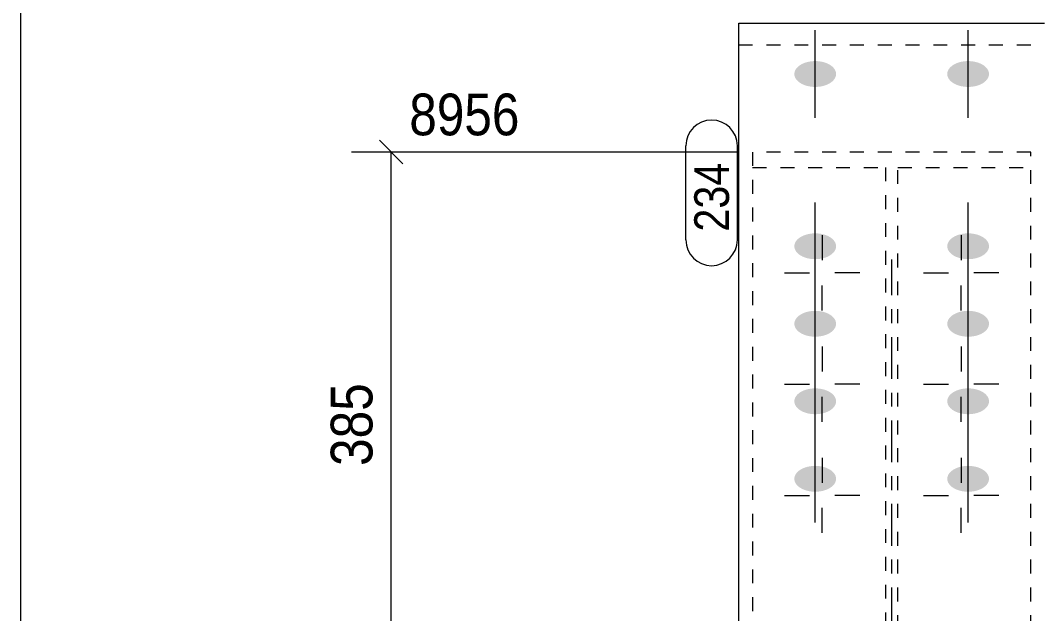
# Model space of a CAD drawing. Header units: millimetres. Extents: x 2 to 579, y 1 to 825.
# Drawn here: x 5 to 78.2, y 679.1 to 721.8 of the extents above; entities that cross this region are included whole.
import ezdxf

# ---------------------------------------------------------------- set-up
doc = ezdxf.new("R2010")
doc.units = ezdxf.units.MM
for name, pattern in [('XKITLINE00', [0]), ('XKITLINE01', [4, 1, -1, 1, -1]), ('XKITLINE03', [6, 3, -1, 1, -1])]:
    doc.linetypes.add(name, pattern=pattern)
for name, color, linetype, lineweight in [('Bolt', 3, 'Continuous', 0), ('Dimensions', 7, 'Continuous', 0), ('DrawingSheet', 5, 'Continuous', 0), ('Part', 2, 'Continuous', 0), ('PartMark', 7, 'Continuous', 0)]:
    doc.layers.add(name, color=color, linetype=linetype, lineweight=lineweight)
doc.styles.add('ARIAL', font='ARIAL.TTF')

# ---------------------------------------------------------------- blocks, each defined once
blk = doc.blocks.new('*A24')
at = {"layer": 'Bolt'}
for points in [[(62.138, 717.009), (62.102, 717.01), (62.065, 717.011), (62.028, 717.013), (61.992, 717.016), (61.955, 717.019), (61.919, 717.022), (61.883, 717.027), (61.846, 717.031), (61.811, 717.037), (61.775, 717.042), (61.74, 717.049), (61.705, 717.056), (61.67, 717.063), (61.635, 717.071), (61.601, 717.079), (61.567, 717.088), (61.534, 717.098), (61.501, 717.108), (61.468, 717.118), (61.436, 717.129), (61.404, 717.141), (61.373, 717.153), (61.342, 717.165), (61.311, 717.178), (61.282, 717.191), (61.252, 717.205), (61.224, 717.22), (61.195, 717.234), (61.168, 717.249), (61.141, 717.265), (61.114, 717.281), (61.089, 717.297), (61.064, 717.314), (61.039, 717.331), (61.016, 717.348), (60.993, 717.366), (60.97, 717.384), (60.949, 717.403), (60.928, 717.421), (60.908, 717.441), (60.889, 717.46), (60.87, 717.48), (60.852, 717.5), (60.835, 717.52), (60.819, 717.54), (60.804, 717.561), (60.789, 717.582), (60.776, 717.603), (60.763, 717.625), (60.751, 717.646), (60.74, 717.668), (60.729, 717.69), (60.72, 717.712), (60.712, 717.734), (60.704, 717.756), (60.697, 717.779), (60.691, 717.801), (60.686, 717.824), (60.682, 717.846), (60.679, 717.869), (60.677, 717.892), (60.676, 717.915), (60.675, 717.937), (60.676, 717.96), (60.677, 717.983), (60.679, 718.006), (60.682, 718.028), (60.686, 718.051), (60.691, 718.074), (60.697, 718.096), (60.704, 718.119), (60.712, 718.141), (60.72, 718.163), (60.729, 718.185), (60.74, 718.207), (60.751, 718.229), (60.763, 718.25), (60.776, 718.272), (60.789, 718.293), (60.804, 718.314), (60.819, 718.334), (60.835, 718.355), (60.852, 718.375), (60.87, 718.395), (60.889, 718.415), (60.908, 718.434), (60.928, 718.453), (60.949, 718.472), (60.97, 718.491), (60.993, 718.509), (61.016, 718.527), (61.039, 718.544), (61.064, 718.561), (61.089, 718.578), (61.114, 718.594), (61.141, 718.61), (61.168, 718.625), (61.195, 718.641), (61.224, 718.655), (61.252, 718.669), (61.282, 718.683), (61.311, 718.697), (61.342, 718.71), (61.373, 718.722), (61.404, 718.734), (61.436, 718.745), (61.468, 718.756), (61.501, 718.767), (61.534, 718.777), (61.567, 718.786), (61.601, 718.795), (61.635, 718.804), (61.67, 718.812), (61.705, 718.819), (61.74, 718.826), (61.775, 718.832), (61.811, 718.838), (61.846, 718.843), (61.883, 718.848), (61.919, 718.852), (61.955, 718.856), (61.992, 718.859), (62.028, 718.862), (62.065, 718.864), (62.102, 718.865), (62.138, 718.866), (62.175, 718.866), (62.212, 718.866), (62.249, 718.865), (62.285, 718.864), (62.322, 718.862), (62.359, 718.859), (62.395, 718.856), (62.432, 718.852), (62.468, 718.848), (62.504, 718.843), (62.54, 718.838), (62.575, 718.832), (62.611, 718.826), (62.646, 718.819), (62.68, 718.812), (62.715, 718.804), (62.749, 718.795), (62.783, 718.786), (62.816, 718.777), (62.85, 718.767), (62.882, 718.756), (62.914, 718.745), (62.946, 718.734), (62.978, 718.722), (63.008, 718.71), (63.039, 718.697), (63.069, 718.683), (63.098, 718.669), (63.127, 718.655), (63.155, 718.641), (63.182, 718.625), (63.209, 718.61), (63.236, 718.594), (63.262, 718.578), (63.287, 718.561), (63.311, 718.544), (63.335, 718.527), (63.358, 718.509), (63.38, 718.491), (63.402, 718.472), (63.422, 718.453), (63.442, 718.434), (63.462, 718.415), (63.48, 718.395), (63.498, 718.375), (63.515, 718.355), (63.531, 718.334), (63.546, 718.314), (63.561, 718.293), (63.575, 718.272), (63.587, 718.25), (63.599, 718.229), (63.611, 718.207), (63.621, 718.185), (63.63, 718.163), (63.639, 718.141), (63.646, 718.119), (63.653, 718.096), (63.659, 718.074), (63.664, 718.051), (63.668, 718.028), (63.671, 718.006), (63.673, 717.983), (63.675, 717.96), (63.675, 717.937), (63.675, 717.915), (63.673, 717.892), (63.671, 717.869), (63.668, 717.846), (63.664, 717.824), (63.659, 717.801), (63.653, 717.779), (63.646, 717.756), (63.639, 717.734), (63.63, 717.712), (63.621, 717.69), (63.611, 717.668), (63.599, 717.646), (63.587, 717.625), (63.575, 717.603), (63.561, 717.582), (63.546, 717.561), (63.531, 717.54), (63.515, 717.52), (63.498, 717.5), (63.48, 717.48), (63.462, 717.46), (63.442, 717.441), (63.422, 717.421), (63.402, 717.403), (63.38, 717.384), (63.358, 717.366), (63.335, 717.348), (63.311, 717.331), (63.287, 717.314), (63.262, 717.297), (63.236, 717.281), (63.209, 717.265), (63.182, 717.249), (63.155, 717.234), (63.127, 717.22), (63.098, 717.205), (63.069, 717.191), (63.039, 717.178), (63.008, 717.165), (62.978, 717.153), (62.946, 717.141), (62.914, 717.129), (62.882, 717.118), (62.85, 717.108), (62.816, 717.098), (62.783, 717.088), (62.749, 717.079), (62.715, 717.071), (62.68, 717.063), (62.646, 717.056), (62.611, 717.049), (62.575, 717.042), (62.54, 717.037), (62.504, 717.031), (62.468, 717.027), (62.432, 717.022), (62.395, 717.019), (62.359, 717.016), (62.322, 717.013), (62.285, 717.011), (62.249, 717.01), (62.212, 717.009), (62.175, 717.009)], [(73.138, 717.009), (73.102, 717.01), (73.065, 717.011), (73.028, 717.013), (72.992, 717.016), (72.955, 717.019), (72.919, 717.022), (72.883, 717.027), (72.846, 717.031), (72.811, 717.037), (72.775, 717.042), (72.74, 717.049), (72.705, 717.056), (72.67, 717.063), (72.635, 717.071), (72.601, 717.079), (72.567, 717.088), (72.534, 717.098), (72.501, 717.108), (72.468, 717.118), (72.436, 717.129), (72.404, 717.141), (72.373, 717.153), (72.342, 717.165), (72.311, 717.178), (72.282, 717.191), (72.252, 717.205), (72.224, 717.22), (72.195, 717.234), (72.168, 717.249), (72.141, 717.265), (72.114, 717.281), (72.089, 717.297), (72.064, 717.314), (72.039, 717.331), (72.016, 717.348), (71.993, 717.366), (71.97, 717.384), (71.949, 717.403), (71.928, 717.421), (71.908, 717.441), (71.889, 717.46), (71.87, 717.48), (71.852, 717.5), (71.835, 717.52), (71.819, 717.54), (71.804, 717.561), (71.789, 717.582), (71.776, 717.603), (71.763, 717.625), (71.751, 717.646), (71.74, 717.668), (71.729, 717.69), (71.72, 717.712), (71.712, 717.734), (71.704, 717.756), (71.697, 717.779), (71.691, 717.801), (71.686, 717.824), (71.682, 717.846), (71.679, 717.869), (71.677, 717.892), (71.676, 717.915), (71.675, 717.937), (71.676, 717.96), (71.677, 717.983), (71.679, 718.006), (71.682, 718.028), (71.686, 718.051), (71.691, 718.074), (71.697, 718.096), (71.704, 718.119), (71.712, 718.141), (71.72, 718.163), (71.729, 718.185), (71.74, 718.207), (71.751, 718.229), (71.763, 718.25), (71.776, 718.272), (71.789, 718.293), (71.804, 718.314), (71.819, 718.334), (71.835, 718.355), (71.852, 718.375), (71.87, 718.395), (71.889, 718.415), (71.908, 718.434), (71.928, 718.453), (71.949, 718.472), (71.97, 718.491), (71.993, 718.509), (72.016, 718.527), (72.039, 718.544), (72.064, 718.561), (72.089, 718.578), (72.114, 718.594), (72.141, 718.61), (72.168, 718.625), (72.195, 718.641), (72.224, 718.655), (72.252, 718.669), (72.282, 718.683), (72.311, 718.697), (72.342, 718.71), (72.373, 718.722), (72.404, 718.734), (72.436, 718.745), (72.468, 718.756), (72.501, 718.767), (72.534, 718.777), (72.567, 718.786), (72.601, 718.795), (72.635, 718.804), (72.67, 718.812), (72.705, 718.819), (72.74, 718.826), (72.775, 718.832), (72.811, 718.838), (72.846, 718.843), (72.883, 718.848), (72.919, 718.852), (72.955, 718.856), (72.992, 718.859), (73.028, 718.862), (73.065, 718.864), (73.102, 718.865), (73.138, 718.866), (73.175, 718.866), (73.212, 718.866), (73.249, 718.865), (73.285, 718.864), (73.322, 718.862), (73.359, 718.859), (73.395, 718.856), (73.432, 718.852), (73.468, 718.848), (73.504, 718.843), (73.54, 718.838), (73.575, 718.832), (73.611, 718.826), (73.646, 718.819), (73.68, 718.812), (73.715, 718.804), (73.749, 718.795), (73.783, 718.786), (73.816, 718.777), (73.85, 718.767), (73.882, 718.756), (73.914, 718.745), (73.946, 718.734), (73.978, 718.722), (74.008, 718.71), (74.039, 718.697), (74.069, 718.683), (74.098, 718.669), (74.127, 718.655), (74.155, 718.641), (74.182, 718.625), (74.209, 718.61), (74.236, 718.594), (74.262, 718.578), (74.287, 718.561), (74.311, 718.544), (74.335, 718.527), (74.358, 718.509), (74.38, 718.491), (74.402, 718.472), (74.422, 718.453), (74.442, 718.434), (74.462, 718.415), (74.48, 718.395), (74.498, 718.375), (74.515, 718.355), (74.531, 718.334), (74.546, 718.314), (74.561, 718.293), (74.575, 718.272), (74.587, 718.25), (74.599, 718.229), (74.611, 718.207), (74.621, 718.185), (74.63, 718.163), (74.639, 718.141), (74.646, 718.119), (74.653, 718.096), (74.659, 718.074), (74.664, 718.051), (74.668, 718.028), (74.671, 718.006), (74.673, 717.983), (74.675, 717.96), (74.675, 717.937), (74.675, 717.915), (74.673, 717.892), (74.671, 717.869), (74.668, 717.846), (74.664, 717.824), (74.659, 717.801), (74.653, 717.779), (74.646, 717.756), (74.639, 717.734), (74.63, 717.712), (74.621, 717.69), (74.611, 717.668), (74.599, 717.646), (74.587, 717.625), (74.575, 717.603), (74.561, 717.582), (74.546, 717.561), (74.531, 717.54), (74.515, 717.52), (74.498, 717.5), (74.48, 717.48), (74.462, 717.46), (74.442, 717.441), (74.422, 717.421), (74.402, 717.403), (74.38, 717.384), (74.358, 717.366), (74.335, 717.348), (74.311, 717.331), (74.287, 717.314), (74.262, 717.297), (74.236, 717.281), (74.209, 717.265), (74.182, 717.249), (74.155, 717.234), (74.127, 717.22), (74.098, 717.205), (74.069, 717.191), (74.039, 717.178), (74.008, 717.165), (73.978, 717.153), (73.946, 717.141), (73.914, 717.129), (73.882, 717.118), (73.85, 717.108), (73.816, 717.098), (73.783, 717.088), (73.749, 717.079), (73.715, 717.071), (73.68, 717.063), (73.646, 717.056), (73.611, 717.049), (73.575, 717.042), (73.54, 717.037), (73.504, 717.031), (73.468, 717.027), (73.432, 717.022), (73.395, 717.019), (73.359, 717.016), (73.322, 717.013), (73.285, 717.011), (73.249, 717.01), (73.212, 717.009), (73.175, 717.009)], [(62.138, 704.627), (62.102, 704.628), (62.065, 704.629), (62.028, 704.631), (61.992, 704.634), (61.955, 704.637), (61.919, 704.64), (61.883, 704.645), (61.846, 704.649), (61.811, 704.655), (61.775, 704.66), (61.74, 704.667), (61.705, 704.674), (61.67, 704.681), (61.635, 704.689), (61.601, 704.697), (61.567, 704.706), (61.534, 704.716), (61.501, 704.726), (61.468, 704.736), (61.436, 704.747), (61.404, 704.759), (61.373, 704.771), (61.342, 704.783), (61.311, 704.796), (61.282, 704.81), (61.252, 704.823), (61.224, 704.838), (61.195, 704.852), (61.168, 704.867), (61.141, 704.883), (61.114, 704.899), (61.089, 704.915), (61.064, 704.932), (61.039, 704.949), (61.016, 704.966), (60.993, 704.984), (60.97, 705.002), (60.949, 705.021), (60.928, 705.04), (60.908, 705.059), (60.889, 705.078), (60.87, 705.098), (60.852, 705.118), (60.835, 705.138), (60.819, 705.158), (60.804, 705.179), (60.789, 705.2), (60.776, 705.221), (60.763, 705.243), (60.751, 705.264), (60.74, 705.286), (60.729, 705.308), (60.72, 705.33), (60.712, 705.352), (60.704, 705.374), (60.697, 705.397), (60.691, 705.419), (60.686, 705.442), (60.682, 705.464), (60.679, 705.487), (60.677, 705.51), (60.676, 705.533), (60.675, 705.555), (60.676, 705.578), (60.677, 705.601), (60.679, 705.624), (60.682, 705.646), (60.686, 705.669), (60.691, 705.692), (60.697, 705.714), (60.704, 705.737), (60.712, 705.759), (60.72, 705.781), (60.729, 705.803), (60.74, 705.825), (60.751, 705.847), (60.763, 705.868), (60.776, 705.89), (60.789, 705.911), (60.804, 705.932), (60.819, 705.952), (60.835, 705.973), (60.852, 705.993), (60.87, 706.013), (60.889, 706.033), (60.908, 706.052), (60.928, 706.071), (60.949, 706.09), (60.97, 706.109), (60.993, 706.127), (61.016, 706.145), (61.039, 706.162), (61.064, 706.179), (61.089, 706.196), (61.114, 706.212), (61.141, 706.228), (61.168, 706.244), (61.195, 706.259), (61.224, 706.273), (61.252, 706.288), (61.282, 706.301), (61.311, 706.315), (61.342, 706.328), (61.373, 706.34), (61.404, 706.352), (61.436, 706.363), (61.468, 706.374), (61.501, 706.385), (61.534, 706.395), (61.567, 706.404), (61.601, 706.413), (61.635, 706.422), (61.67, 706.43), (61.705, 706.437), (61.74, 706.444), (61.775, 706.45), (61.811, 706.456), (61.846, 706.462), (61.883, 706.466), (61.919, 706.47), (61.955, 706.474), (61.992, 706.477), (62.028, 706.48), (62.065, 706.482), (62.102, 706.483), (62.138, 706.484), (62.175, 706.484), (62.212, 706.484), (62.249, 706.483), (62.285, 706.482), (62.322, 706.48), (62.359, 706.477), (62.395, 706.474), (62.432, 706.47), (62.468, 706.466), (62.504, 706.462), (62.54, 706.456), (62.575, 706.45), (62.611, 706.444), (62.646, 706.437), (62.68, 706.43), (62.715, 706.422), (62.749, 706.413), (62.783, 706.404), (62.816, 706.395), (62.85, 706.385), (62.882, 706.374), (62.914, 706.363), (62.946, 706.352), (62.978, 706.34), (63.008, 706.328), (63.039, 706.315), (63.069, 706.301), (63.098, 706.288), (63.127, 706.273), (63.155, 706.259), (63.182, 706.244), (63.209, 706.228), (63.236, 706.212), (63.262, 706.196), (63.287, 706.179), (63.311, 706.162), (63.335, 706.145), (63.358, 706.127), (63.38, 706.109), (63.402, 706.09), (63.422, 706.071), (63.442, 706.052), (63.462, 706.033), (63.48, 706.013), (63.498, 705.993), (63.515, 705.973), (63.531, 705.952), (63.546, 705.932), (63.561, 705.911), (63.575, 705.89), (63.587, 705.868), (63.599, 705.847), (63.611, 705.825), (63.621, 705.803), (63.63, 705.781), (63.639, 705.759), (63.646, 705.737), (63.653, 705.714), (63.659, 705.692), (63.664, 705.669), (63.668, 705.646), (63.671, 705.624), (63.673, 705.601), (63.675, 705.578), (63.675, 705.555), (63.675, 705.533), (63.673, 705.51), (63.671, 705.487), (63.668, 705.464), (63.664, 705.442), (63.659, 705.419), (63.653, 705.397), (63.646, 705.374), (63.639, 705.352), (63.63, 705.33), (63.621, 705.308), (63.611, 705.286), (63.599, 705.264), (63.587, 705.243), (63.575, 705.221), (63.561, 705.2), (63.546, 705.179), (63.531, 705.158), (63.515, 705.138), (63.498, 705.118), (63.48, 705.098), (63.462, 705.078), (63.442, 705.059), (63.422, 705.04), (63.402, 705.021), (63.38, 705.002), (63.358, 704.984), (63.335, 704.966), (63.311, 704.949), (63.287, 704.932), (63.262, 704.915), (63.236, 704.899), (63.209, 704.883), (63.182, 704.867), (63.155, 704.852), (63.127, 704.838), (63.098, 704.823), (63.069, 704.81), (63.039, 704.796), (63.008, 704.783), (62.978, 704.771), (62.946, 704.759), (62.914, 704.747), (62.882, 704.736), (62.85, 704.726), (62.816, 704.716), (62.783, 704.706), (62.749, 704.697), (62.715, 704.689), (62.68, 704.681), (62.646, 704.674), (62.611, 704.667), (62.575, 704.66), (62.54, 704.655), (62.504, 704.649), (62.468, 704.645), (62.432, 704.64), (62.395, 704.637), (62.359, 704.634), (62.322, 704.631), (62.285, 704.629), (62.249, 704.628), (62.212, 704.627), (62.175, 704.627)], [(73.138, 704.627), (73.102, 704.628), (73.065, 704.629), (73.028, 704.631), (72.992, 704.634), (72.955, 704.637), (72.919, 704.64), (72.883, 704.645), (72.846, 704.649), (72.811, 704.655), (72.775, 704.66), (72.74, 704.667), (72.705, 704.674), (72.67, 704.681), (72.635, 704.689), (72.601, 704.697), (72.567, 704.706), (72.534, 704.716), (72.501, 704.726), (72.468, 704.736), (72.436, 704.747), (72.404, 704.759), (72.373, 704.771), (72.342, 704.783), (72.311, 704.796), (72.282, 704.81), (72.252, 704.823), (72.224, 704.838), (72.195, 704.852), (72.168, 704.867), (72.141, 704.883), (72.114, 704.899), (72.089, 704.915), (72.064, 704.932), (72.039, 704.949), (72.016, 704.966), (71.993, 704.984), (71.97, 705.002), (71.949, 705.021), (71.928, 705.04), (71.908, 705.059), (71.889, 705.078), (71.87, 705.098), (71.852, 705.118), (71.835, 705.138), (71.819, 705.158), (71.804, 705.179), (71.789, 705.2), (71.776, 705.221), (71.763, 705.243), (71.751, 705.264), (71.74, 705.286), (71.729, 705.308), (71.72, 705.33), (71.712, 705.352), (71.704, 705.374), (71.697, 705.397), (71.691, 705.419), (71.686, 705.442), (71.682, 705.464), (71.679, 705.487), (71.677, 705.51), (71.676, 705.533), (71.675, 705.555), (71.676, 705.578), (71.677, 705.601), (71.679, 705.624), (71.682, 705.646), (71.686, 705.669), (71.691, 705.692), (71.697, 705.714), (71.704, 705.737), (71.712, 705.759), (71.72, 705.781), (71.729, 705.803), (71.74, 705.825), (71.751, 705.847), (71.763, 705.868), (71.776, 705.89), (71.789, 705.911), (71.804, 705.932), (71.819, 705.952), (71.835, 705.973), (71.852, 705.993), (71.87, 706.013), (71.889, 706.033), (71.908, 706.052), (71.928, 706.071), (71.949, 706.09), (71.97, 706.109), (71.993, 706.127), (72.016, 706.145), (72.039, 706.162), (72.064, 706.179), (72.089, 706.196), (72.114, 706.212), (72.141, 706.228), (72.168, 706.244), (72.195, 706.259), (72.224, 706.273), (72.252, 706.288), (72.282, 706.301), (72.311, 706.315), (72.342, 706.328), (72.373, 706.34), (72.404, 706.352), (72.436, 706.363), (72.468, 706.374), (72.501, 706.385), (72.534, 706.395), (72.567, 706.404), (72.601, 706.413), (72.635, 706.422), (72.67, 706.43), (72.705, 706.437), (72.74, 706.444), (72.775, 706.45), (72.811, 706.456), (72.846, 706.462), (72.883, 706.466), (72.919, 706.47), (72.955, 706.474), (72.992, 706.477), (73.028, 706.48), (73.065, 706.482), (73.102, 706.483), (73.138, 706.484), (73.175, 706.484), (73.212, 706.484), (73.249, 706.483), (73.285, 706.482), (73.322, 706.48), (73.359, 706.477), (73.395, 706.474), (73.432, 706.47), (73.468, 706.466), (73.504, 706.462), (73.54, 706.456), (73.575, 706.45), (73.611, 706.444), (73.646, 706.437), (73.68, 706.43), (73.715, 706.422), (73.749, 706.413), (73.783, 706.404), (73.816, 706.395), (73.85, 706.385), (73.882, 706.374), (73.914, 706.363), (73.946, 706.352), (73.978, 706.34), (74.008, 706.328), (74.039, 706.315), (74.069, 706.301), (74.098, 706.288), (74.127, 706.273), (74.155, 706.259), (74.182, 706.244), (74.209, 706.228), (74.236, 706.212), (74.262, 706.196), (74.287, 706.179), (74.311, 706.162), (74.335, 706.145), (74.358, 706.127), (74.38, 706.109), (74.402, 706.09), (74.422, 706.071), (74.442, 706.052), (74.462, 706.033), (74.48, 706.013), (74.498, 705.993), (74.515, 705.973), (74.531, 705.952), (74.546, 705.932), (74.561, 705.911), (74.575, 705.89), (74.587, 705.868), (74.599, 705.847), (74.611, 705.825), (74.621, 705.803), (74.63, 705.781), (74.639, 705.759), (74.646, 705.737), (74.653, 705.714), (74.659, 705.692), (74.664, 705.669), (74.668, 705.646), (74.671, 705.624), (74.673, 705.601), (74.675, 705.578), (74.675, 705.555), (74.675, 705.533), (74.673, 705.51), (74.671, 705.487), (74.668, 705.464), (74.664, 705.442), (74.659, 705.419), (74.653, 705.397), (74.646, 705.374), (74.639, 705.352), (74.63, 705.33), (74.621, 705.308), (74.611, 705.286), (74.599, 705.264), (74.587, 705.243), (74.575, 705.221), (74.561, 705.2), (74.546, 705.179), (74.531, 705.158), (74.515, 705.138), (74.498, 705.118), (74.48, 705.098), (74.462, 705.078), (74.442, 705.059), (74.422, 705.04), (74.402, 705.021), (74.38, 705.002), (74.358, 704.984), (74.335, 704.966), (74.311, 704.949), (74.287, 704.932), (74.262, 704.915), (74.236, 704.899), (74.209, 704.883), (74.182, 704.867), (74.155, 704.852), (74.127, 704.838), (74.098, 704.823), (74.069, 704.81), (74.039, 704.796), (74.008, 704.783), (73.978, 704.771), (73.946, 704.759), (73.914, 704.747), (73.882, 704.736), (73.85, 704.726), (73.816, 704.716), (73.783, 704.706), (73.749, 704.697), (73.715, 704.689), (73.68, 704.681), (73.646, 704.674), (73.611, 704.667), (73.575, 704.66), (73.54, 704.655), (73.504, 704.649), (73.468, 704.645), (73.432, 704.64), (73.395, 704.637), (73.359, 704.634), (73.322, 704.631), (73.285, 704.629), (73.249, 704.628), (73.212, 704.627), (73.175, 704.627)], [(62.138, 699.055), (62.102, 699.056), (62.065, 699.057), (62.028, 699.059), (61.992, 699.062), (61.955, 699.065), (61.919, 699.069), (61.883, 699.073), (61.846, 699.077), (61.811, 699.083), (61.775, 699.089), (61.74, 699.095), (61.705, 699.102), (61.67, 699.109), (61.635, 699.117), (61.601, 699.126), (61.567, 699.135), (61.534, 699.144), (61.501, 699.154), (61.468, 699.165), (61.436, 699.176), (61.404, 699.187), (61.373, 699.199), (61.342, 699.211), (61.311, 699.224), (61.282, 699.238), (61.252, 699.251), (61.224, 699.266), (61.195, 699.28), (61.168, 699.295), (61.141, 699.311), (61.114, 699.327), (61.089, 699.343), (61.064, 699.36), (61.039, 699.377), (61.016, 699.394), (60.993, 699.412), (60.97, 699.43), (60.949, 699.449), (60.928, 699.468), (60.908, 699.487), (60.889, 699.506), (60.87, 699.526), (60.852, 699.546), (60.835, 699.566), (60.819, 699.587), (60.804, 699.607), (60.789, 699.628), (60.776, 699.649), (60.763, 699.671), (60.751, 699.692), (60.74, 699.714), (60.729, 699.736), (60.72, 699.758), (60.712, 699.78), (60.704, 699.802), (60.697, 699.825), (60.691, 699.847), (60.686, 699.87), (60.682, 699.893), (60.679, 699.915), (60.677, 699.938), (60.676, 699.961), (60.675, 699.984), (60.676, 700.006), (60.677, 700.029), (60.679, 700.052), (60.682, 700.075), (60.686, 700.097), (60.691, 700.12), (60.697, 700.142), (60.704, 700.165), (60.712, 700.187), (60.72, 700.209), (60.729, 700.231), (60.74, 700.253), (60.751, 700.275), (60.763, 700.296), (60.776, 700.318), (60.789, 700.339), (60.804, 700.36), (60.819, 700.381), (60.835, 700.401), (60.852, 700.421), (60.87, 700.441), (60.889, 700.461), (60.908, 700.48), (60.928, 700.5), (60.949, 700.518), (60.97, 700.537), (60.993, 700.555), (61.016, 700.573), (61.039, 700.59), (61.064, 700.607), (61.089, 700.624), (61.114, 700.64), (61.141, 700.656), (61.168, 700.672), (61.195, 700.687), (61.224, 700.701), (61.252, 700.716), (61.282, 700.729), (61.311, 700.743), (61.342, 700.756), (61.373, 700.768), (61.404, 700.78), (61.436, 700.792), (61.468, 700.803), (61.501, 700.813), (61.534, 700.823), (61.567, 700.833), (61.601, 700.842), (61.635, 700.85), (61.67, 700.858), (61.705, 700.865), (61.74, 700.872), (61.775, 700.879), (61.811, 700.884), (61.846, 700.89), (61.883, 700.894), (61.919, 700.899), (61.955, 700.902), (61.992, 700.905), (62.028, 700.908), (62.065, 700.91), (62.102, 700.911), (62.138, 700.912), (62.175, 700.912), (62.212, 700.912), (62.249, 700.911), (62.285, 700.91), (62.322, 700.908), (62.359, 700.905), (62.395, 700.902), (62.432, 700.899), (62.468, 700.894), (62.504, 700.89), (62.54, 700.884), (62.575, 700.879), (62.611, 700.872), (62.646, 700.865), (62.68, 700.858), (62.715, 700.85), (62.749, 700.842), (62.783, 700.833), (62.816, 700.823), (62.85, 700.813), (62.882, 700.803), (62.914, 700.792), (62.946, 700.78), (62.978, 700.768), (63.008, 700.756), (63.039, 700.743), (63.069, 700.729), (63.098, 700.716), (63.127, 700.701), (63.155, 700.687), (63.182, 700.672), (63.209, 700.656), (63.236, 700.64), (63.262, 700.624), (63.287, 700.607), (63.311, 700.59), (63.335, 700.573), (63.358, 700.555), (63.38, 700.537), (63.402, 700.518), (63.422, 700.5), (63.442, 700.48), (63.462, 700.461), (63.48, 700.441), (63.498, 700.421), (63.515, 700.401), (63.531, 700.381), (63.546, 700.36), (63.561, 700.339), (63.575, 700.318), (63.587, 700.296), (63.599, 700.275), (63.611, 700.253), (63.621, 700.231), (63.63, 700.209), (63.639, 700.187), (63.646, 700.165), (63.653, 700.142), (63.659, 700.12), (63.664, 700.097), (63.668, 700.075), (63.671, 700.052), (63.673, 700.029), (63.675, 700.006), (63.675, 699.984), (63.675, 699.961), (63.673, 699.938), (63.671, 699.915), (63.668, 699.893), (63.664, 699.87), (63.659, 699.847), (63.653, 699.825), (63.646, 699.802), (63.639, 699.78), (63.63, 699.758), (63.621, 699.736), (63.611, 699.714), (63.599, 699.692), (63.587, 699.671), (63.575, 699.649), (63.561, 699.628), (63.546, 699.607), (63.531, 699.587), (63.515, 699.566), (63.498, 699.546), (63.48, 699.526), (63.462, 699.506), (63.442, 699.487), (63.422, 699.468), (63.402, 699.449), (63.38, 699.43), (63.358, 699.412), (63.335, 699.394), (63.311, 699.377), (63.287, 699.36), (63.262, 699.343), (63.236, 699.327), (63.209, 699.311), (63.182, 699.295), (63.155, 699.28), (63.127, 699.266), (63.098, 699.251), (63.069, 699.238), (63.039, 699.224), (63.008, 699.211), (62.978, 699.199), (62.946, 699.187), (62.914, 699.176), (62.882, 699.165), (62.85, 699.154), (62.816, 699.144), (62.783, 699.135), (62.749, 699.126), (62.715, 699.117), (62.68, 699.109), (62.646, 699.102), (62.611, 699.095), (62.575, 699.089), (62.54, 699.083), (62.504, 699.077), (62.468, 699.073), (62.432, 699.069), (62.395, 699.065), (62.359, 699.062), (62.322, 699.059), (62.285, 699.057), (62.249, 699.056), (62.212, 699.055), (62.175, 699.055)], [(73.138, 699.055), (73.102, 699.056), (73.065, 699.057), (73.028, 699.059), (72.992, 699.062), (72.955, 699.065), (72.919, 699.069), (72.883, 699.073), (72.846, 699.077), (72.811, 699.083), (72.775, 699.089), (72.74, 699.095), (72.705, 699.102), (72.67, 699.109), (72.635, 699.117), (72.601, 699.126), (72.567, 699.135), (72.534, 699.144), (72.501, 699.154), (72.468, 699.165), (72.436, 699.176), (72.404, 699.187), (72.373, 699.199), (72.342, 699.211), (72.311, 699.224), (72.282, 699.238), (72.252, 699.251), (72.224, 699.266), (72.195, 699.28), (72.168, 699.295), (72.141, 699.311), (72.114, 699.327), (72.089, 699.343), (72.064, 699.36), (72.039, 699.377), (72.016, 699.394), (71.993, 699.412), (71.97, 699.43), (71.949, 699.449), (71.928, 699.468), (71.908, 699.487), (71.889, 699.506), (71.87, 699.526), (71.852, 699.546), (71.835, 699.566), (71.819, 699.587), (71.804, 699.607), (71.789, 699.628), (71.776, 699.649), (71.763, 699.671), (71.751, 699.692), (71.74, 699.714), (71.729, 699.736), (71.72, 699.758), (71.712, 699.78), (71.704, 699.802), (71.697, 699.825), (71.691, 699.847), (71.686, 699.87), (71.682, 699.893), (71.679, 699.915), (71.677, 699.938), (71.676, 699.961), (71.675, 699.984), (71.676, 700.006), (71.677, 700.029), (71.679, 700.052), (71.682, 700.075), (71.686, 700.097), (71.691, 700.12), (71.697, 700.142), (71.704, 700.165), (71.712, 700.187), (71.72, 700.209), (71.729, 700.231), (71.74, 700.253), (71.751, 700.275), (71.763, 700.296), (71.776, 700.318), (71.789, 700.339), (71.804, 700.36), (71.819, 700.381), (71.835, 700.401), (71.852, 700.421), (71.87, 700.441), (71.889, 700.461), (71.908, 700.48), (71.928, 700.5), (71.949, 700.518), (71.97, 700.537), (71.993, 700.555), (72.016, 700.573), (72.039, 700.59), (72.064, 700.607), (72.089, 700.624), (72.114, 700.64), (72.141, 700.656), (72.168, 700.672), (72.195, 700.687), (72.224, 700.701), (72.252, 700.716), (72.282, 700.729), (72.311, 700.743), (72.342, 700.756), (72.373, 700.768), (72.404, 700.78), (72.436, 700.792), (72.468, 700.803), (72.501, 700.813), (72.534, 700.823), (72.567, 700.833), (72.601, 700.842), (72.635, 700.85), (72.67, 700.858), (72.705, 700.865), (72.74, 700.872), (72.775, 700.879), (72.811, 700.884), (72.846, 700.89), (72.883, 700.894), (72.919, 700.899), (72.955, 700.902), (72.992, 700.905), (73.028, 700.908), (73.065, 700.91), (73.102, 700.911), (73.138, 700.912), (73.175, 700.912), (73.212, 700.912), (73.249, 700.911), (73.285, 700.91), (73.322, 700.908), (73.359, 700.905), (73.395, 700.902), (73.432, 700.899), (73.468, 700.894), (73.504, 700.89), (73.54, 700.884), (73.575, 700.879), (73.611, 700.872), (73.646, 700.865), (73.68, 700.858), (73.715, 700.85), (73.749, 700.842), (73.783, 700.833), (73.816, 700.823), (73.85, 700.813), (73.882, 700.803), (73.914, 700.792), (73.946, 700.78), (73.978, 700.768), (74.008, 700.756), (74.039, 700.743), (74.069, 700.729), (74.098, 700.716), (74.127, 700.701), (74.155, 700.687), (74.182, 700.672), (74.209, 700.656), (74.236, 700.64), (74.262, 700.624), (74.287, 700.607), (74.311, 700.59), (74.335, 700.573), (74.358, 700.555), (74.38, 700.537), (74.402, 700.518), (74.422, 700.5), (74.442, 700.48), (74.462, 700.461), (74.48, 700.441), (74.498, 700.421), (74.515, 700.401), (74.531, 700.381), (74.546, 700.36), (74.561, 700.339), (74.575, 700.318), (74.587, 700.296), (74.599, 700.275), (74.611, 700.253), (74.621, 700.231), (74.63, 700.209), (74.639, 700.187), (74.646, 700.165), (74.653, 700.142), (74.659, 700.12), (74.664, 700.097), (74.668, 700.075), (74.671, 700.052), (74.673, 700.029), (74.675, 700.006), (74.675, 699.984), (74.675, 699.961), (74.673, 699.938), (74.671, 699.915), (74.668, 699.893), (74.664, 699.87), (74.659, 699.847), (74.653, 699.825), (74.646, 699.802), (74.639, 699.78), (74.63, 699.758), (74.621, 699.736), (74.611, 699.714), (74.599, 699.692), (74.587, 699.671), (74.575, 699.649), (74.561, 699.628), (74.546, 699.607), (74.531, 699.587), (74.515, 699.566), (74.498, 699.546), (74.48, 699.526), (74.462, 699.506), (74.442, 699.487), (74.422, 699.468), (74.402, 699.449), (74.38, 699.43), (74.358, 699.412), (74.335, 699.394), (74.311, 699.377), (74.287, 699.36), (74.262, 699.343), (74.236, 699.327), (74.209, 699.311), (74.182, 699.295), (74.155, 699.28), (74.127, 699.266), (74.098, 699.251), (74.069, 699.238), (74.039, 699.224), (74.008, 699.211), (73.978, 699.199), (73.946, 699.187), (73.914, 699.176), (73.882, 699.165), (73.85, 699.154), (73.816, 699.144), (73.783, 699.135), (73.749, 699.126), (73.715, 699.117), (73.68, 699.109), (73.646, 699.102), (73.611, 699.095), (73.575, 699.089), (73.54, 699.083), (73.504, 699.077), (73.468, 699.073), (73.432, 699.069), (73.395, 699.065), (73.359, 699.062), (73.322, 699.059), (73.285, 699.057), (73.249, 699.056), (73.212, 699.055), (73.175, 699.055)], [(62.138, 693.483), (62.102, 693.484), (62.065, 693.486), (62.028, 693.488), (61.992, 693.49), (61.955, 693.493), (61.919, 693.497), (61.883, 693.501), (61.846, 693.506), (61.811, 693.511), (61.775, 693.517), (61.74, 693.523), (61.705, 693.53), (61.67, 693.537), (61.635, 693.545), (61.601, 693.554), (61.567, 693.563), (61.534, 693.572), (61.501, 693.582), (61.468, 693.593), (61.436, 693.604), (61.404, 693.615), (61.373, 693.627), (61.342, 693.64), (61.311, 693.652), (61.282, 693.666), (61.252, 693.68), (61.224, 693.694), (61.195, 693.709), (61.168, 693.724), (61.141, 693.739), (61.114, 693.755), (61.089, 693.771), (61.064, 693.788), (61.039, 693.805), (61.016, 693.823), (60.993, 693.84), (60.97, 693.859), (60.949, 693.877), (60.928, 693.896), (60.908, 693.915), (60.889, 693.934), (60.87, 693.954), (60.852, 693.974), (60.835, 693.994), (60.819, 694.015), (60.804, 694.035), (60.789, 694.056), (60.776, 694.077), (60.763, 694.099), (60.751, 694.12), (60.74, 694.142), (60.729, 694.164), (60.72, 694.186), (60.712, 694.208), (60.704, 694.231), (60.697, 694.253), (60.691, 694.275), (60.686, 694.298), (60.682, 694.321), (60.679, 694.343), (60.677, 694.366), (60.676, 694.389), (60.675, 694.412), (60.676, 694.434), (60.677, 694.457), (60.679, 694.48), (60.682, 694.503), (60.686, 694.525), (60.691, 694.548), (60.697, 694.57), (60.704, 694.593), (60.712, 694.615), (60.72, 694.637), (60.729, 694.659), (60.74, 694.681), (60.751, 694.703), (60.763, 694.725), (60.776, 694.746), (60.789, 694.767), (60.804, 694.788), (60.819, 694.809), (60.835, 694.829), (60.852, 694.849), (60.87, 694.869), (60.889, 694.889), (60.908, 694.909), (60.928, 694.928), (60.949, 694.946), (60.97, 694.965), (60.993, 694.983), (61.016, 695.001), (61.039, 695.018), (61.064, 695.035), (61.089, 695.052), (61.114, 695.068), (61.141, 695.084), (61.168, 695.1), (61.195, 695.115), (61.224, 695.13), (61.252, 695.144), (61.282, 695.158), (61.311, 695.171), (61.342, 695.184), (61.373, 695.196), (61.404, 695.208), (61.436, 695.22), (61.468, 695.231), (61.501, 695.241), (61.534, 695.251), (61.567, 695.261), (61.601, 695.27), (61.635, 695.278), (61.67, 695.286), (61.705, 695.293), (61.74, 695.3), (61.775, 695.307), (61.811, 695.313), (61.846, 695.318), (61.883, 695.322), (61.919, 695.327), (61.955, 695.33), (61.992, 695.333), (62.028, 695.336), (62.065, 695.338), (62.102, 695.339), (62.138, 695.34), (62.175, 695.34), (62.212, 695.34), (62.249, 695.339), (62.285, 695.338), (62.322, 695.336), (62.359, 695.333), (62.395, 695.33), (62.432, 695.327), (62.468, 695.322), (62.504, 695.318), (62.54, 695.313), (62.575, 695.307), (62.611, 695.3), (62.646, 695.293), (62.68, 695.286), (62.715, 695.278), (62.749, 695.27), (62.783, 695.261), (62.816, 695.251), (62.85, 695.241), (62.882, 695.231), (62.914, 695.22), (62.946, 695.208), (62.978, 695.196), (63.008, 695.184), (63.039, 695.171), (63.069, 695.158), (63.098, 695.144), (63.127, 695.13), (63.155, 695.115), (63.182, 695.1), (63.209, 695.084), (63.236, 695.068), (63.262, 695.052), (63.287, 695.035), (63.311, 695.018), (63.335, 695.001), (63.358, 694.983), (63.38, 694.965), (63.402, 694.946), (63.422, 694.928), (63.442, 694.909), (63.462, 694.889), (63.48, 694.869), (63.498, 694.849), (63.515, 694.829), (63.531, 694.809), (63.546, 694.788), (63.561, 694.767), (63.575, 694.746), (63.587, 694.725), (63.599, 694.703), (63.611, 694.681), (63.621, 694.659), (63.63, 694.637), (63.639, 694.615), (63.646, 694.593), (63.653, 694.57), (63.659, 694.548), (63.664, 694.525), (63.668, 694.503), (63.671, 694.48), (63.673, 694.457), (63.675, 694.434), (63.675, 694.412), (63.675, 694.389), (63.673, 694.366), (63.671, 694.343), (63.668, 694.321), (63.664, 694.298), (63.659, 694.275), (63.653, 694.253), (63.646, 694.231), (63.639, 694.208), (63.63, 694.186), (63.621, 694.164), (63.611, 694.142), (63.599, 694.12), (63.587, 694.099), (63.575, 694.077), (63.561, 694.056), (63.546, 694.035), (63.531, 694.015), (63.515, 693.994), (63.498, 693.974), (63.48, 693.954), (63.462, 693.934), (63.442, 693.915), (63.422, 693.896), (63.402, 693.877), (63.38, 693.859), (63.358, 693.84), (63.335, 693.823), (63.311, 693.805), (63.287, 693.788), (63.262, 693.771), (63.236, 693.755), (63.209, 693.739), (63.182, 693.724), (63.155, 693.709), (63.127, 693.694), (63.098, 693.68), (63.069, 693.666), (63.039, 693.652), (63.008, 693.64), (62.978, 693.627), (62.946, 693.615), (62.914, 693.604), (62.882, 693.593), (62.85, 693.582), (62.816, 693.572), (62.783, 693.563), (62.749, 693.554), (62.715, 693.545), (62.68, 693.537), (62.646, 693.53), (62.611, 693.523), (62.575, 693.517), (62.54, 693.511), (62.504, 693.506), (62.468, 693.501), (62.432, 693.497), (62.395, 693.493), (62.359, 693.49), (62.322, 693.488), (62.285, 693.486), (62.249, 693.484), (62.212, 693.483), (62.175, 693.483)], [(73.138, 693.483), (73.102, 693.484), (73.065, 693.486), (73.028, 693.488), (72.992, 693.49), (72.955, 693.493), (72.919, 693.497), (72.883, 693.501), (72.846, 693.506), (72.811, 693.511), (72.775, 693.517), (72.74, 693.523), (72.705, 693.53), (72.67, 693.537), (72.635, 693.545), (72.601, 693.554), (72.567, 693.563), (72.534, 693.572), (72.501, 693.582), (72.468, 693.593), (72.436, 693.604), (72.404, 693.615), (72.373, 693.627), (72.342, 693.64), (72.311, 693.652), (72.282, 693.666), (72.252, 693.68), (72.224, 693.694), (72.195, 693.709), (72.168, 693.724), (72.141, 693.739), (72.114, 693.755), (72.089, 693.771), (72.064, 693.788), (72.039, 693.805), (72.016, 693.823), (71.993, 693.84), (71.97, 693.859), (71.949, 693.877), (71.928, 693.896), (71.908, 693.915), (71.889, 693.934), (71.87, 693.954), (71.852, 693.974), (71.835, 693.994), (71.819, 694.015), (71.804, 694.035), (71.789, 694.056), (71.776, 694.077), (71.763, 694.099), (71.751, 694.12), (71.74, 694.142), (71.729, 694.164), (71.72, 694.186), (71.712, 694.208), (71.704, 694.231), (71.697, 694.253), (71.691, 694.275), (71.686, 694.298), (71.682, 694.321), (71.679, 694.343), (71.677, 694.366), (71.676, 694.389), (71.675, 694.412), (71.676, 694.434), (71.677, 694.457), (71.679, 694.48), (71.682, 694.503), (71.686, 694.525), (71.691, 694.548), (71.697, 694.57), (71.704, 694.593), (71.712, 694.615), (71.72, 694.637), (71.729, 694.659), (71.74, 694.681), (71.751, 694.703), (71.763, 694.725), (71.776, 694.746), (71.789, 694.767), (71.804, 694.788), (71.819, 694.809), (71.835, 694.829), (71.852, 694.849), (71.87, 694.869), (71.889, 694.889), (71.908, 694.909), (71.928, 694.928), (71.949, 694.946), (71.97, 694.965), (71.993, 694.983), (72.016, 695.001), (72.039, 695.018), (72.064, 695.035), (72.089, 695.052), (72.114, 695.068), (72.141, 695.084), (72.168, 695.1), (72.195, 695.115), (72.224, 695.13), (72.252, 695.144), (72.282, 695.158), (72.311, 695.171), (72.342, 695.184), (72.373, 695.196), (72.404, 695.208), (72.436, 695.22), (72.468, 695.231), (72.501, 695.241), (72.534, 695.251), (72.567, 695.261), (72.601, 695.27), (72.635, 695.278), (72.67, 695.286), (72.705, 695.293), (72.74, 695.3), (72.775, 695.307), (72.811, 695.313), (72.846, 695.318), (72.883, 695.322), (72.919, 695.327), (72.955, 695.33), (72.992, 695.333), (73.028, 695.336), (73.065, 695.338), (73.102, 695.339), (73.138, 695.34), (73.175, 695.34), (73.212, 695.34), (73.249, 695.339), (73.285, 695.338), (73.322, 695.336), (73.359, 695.333), (73.395, 695.33), (73.432, 695.327), (73.468, 695.322), (73.504, 695.318), (73.54, 695.313), (73.575, 695.307), (73.611, 695.3), (73.646, 695.293), (73.68, 695.286), (73.715, 695.278), (73.749, 695.27), (73.783, 695.261), (73.816, 695.251), (73.85, 695.241), (73.882, 695.231), (73.914, 695.22), (73.946, 695.208), (73.978, 695.196), (74.008, 695.184), (74.039, 695.171), (74.069, 695.158), (74.098, 695.144), (74.127, 695.13), (74.155, 695.115), (74.182, 695.1), (74.209, 695.084), (74.236, 695.068), (74.262, 695.052), (74.287, 695.035), (74.311, 695.018), (74.335, 695.001), (74.358, 694.983), (74.38, 694.965), (74.402, 694.946), (74.422, 694.928), (74.442, 694.909), (74.462, 694.889), (74.48, 694.869), (74.498, 694.849), (74.515, 694.829), (74.531, 694.809), (74.546, 694.788), (74.561, 694.767), (74.575, 694.746), (74.587, 694.725), (74.599, 694.703), (74.611, 694.681), (74.621, 694.659), (74.63, 694.637), (74.639, 694.615), (74.646, 694.593), (74.653, 694.57), (74.659, 694.548), (74.664, 694.525), (74.668, 694.503), (74.671, 694.48), (74.673, 694.457), (74.675, 694.434), (74.675, 694.412), (74.675, 694.389), (74.673, 694.366), (74.671, 694.343), (74.668, 694.321), (74.664, 694.298), (74.659, 694.275), (74.653, 694.253), (74.646, 694.231), (74.639, 694.208), (74.63, 694.186), (74.621, 694.164), (74.611, 694.142), (74.599, 694.12), (74.587, 694.099), (74.575, 694.077), (74.561, 694.056), (74.546, 694.035), (74.531, 694.015), (74.515, 693.994), (74.498, 693.974), (74.48, 693.954), (74.462, 693.934), (74.442, 693.915), (74.422, 693.896), (74.402, 693.877), (74.38, 693.859), (74.358, 693.84), (74.335, 693.823), (74.311, 693.805), (74.287, 693.788), (74.262, 693.771), (74.236, 693.755), (74.209, 693.739), (74.182, 693.724), (74.155, 693.709), (74.127, 693.694), (74.098, 693.68), (74.069, 693.666), (74.039, 693.652), (74.008, 693.64), (73.978, 693.627), (73.946, 693.615), (73.914, 693.604), (73.882, 693.593), (73.85, 693.582), (73.816, 693.572), (73.783, 693.563), (73.749, 693.554), (73.715, 693.545), (73.68, 693.537), (73.646, 693.53), (73.611, 693.523), (73.575, 693.517), (73.54, 693.511), (73.504, 693.506), (73.468, 693.501), (73.432, 693.497), (73.395, 693.493), (73.359, 693.49), (73.322, 693.488), (73.285, 693.486), (73.249, 693.484), (73.212, 693.483), (73.175, 693.483)], [(62.138, 687.911), (62.102, 687.912), (62.065, 687.914), (62.028, 687.916), (61.992, 687.918), (61.955, 687.921), (61.919, 687.925), (61.883, 687.929), (61.846, 687.934), (61.811, 687.939), (61.775, 687.945), (61.74, 687.951), (61.705, 687.958), (61.67, 687.965), (61.635, 687.973), (61.601, 687.982), (61.567, 687.991), (61.534, 688), (61.501, 688.01), (61.468, 688.021), (61.436, 688.032), (61.404, 688.043), (61.373, 688.055), (61.342, 688.068), (61.311, 688.081), (61.282, 688.094), (61.252, 688.108), (61.224, 688.122), (61.195, 688.137), (61.168, 688.152), (61.141, 688.167), (61.114, 688.183), (61.089, 688.199), (61.064, 688.216), (61.039, 688.233), (61.016, 688.251), (60.993, 688.268), (60.97, 688.287), (60.949, 688.305), (60.928, 688.324), (60.908, 688.343), (60.889, 688.362), (60.87, 688.382), (60.852, 688.402), (60.835, 688.422), (60.819, 688.443), (60.804, 688.463), (60.789, 688.484), (60.776, 688.506), (60.763, 688.527), (60.751, 688.549), (60.74, 688.57), (60.729, 688.592), (60.72, 688.614), (60.712, 688.636), (60.704, 688.659), (60.697, 688.681), (60.691, 688.704), (60.686, 688.726), (60.682, 688.749), (60.679, 688.772), (60.677, 688.794), (60.676, 688.817), (60.675, 688.84), (60.676, 688.863), (60.677, 688.885), (60.679, 688.908), (60.682, 688.931), (60.686, 688.953), (60.691, 688.976), (60.697, 688.999), (60.704, 689.021), (60.712, 689.043), (60.72, 689.065), (60.729, 689.088), (60.74, 689.109), (60.751, 689.131), (60.763, 689.153), (60.776, 689.174), (60.789, 689.195), (60.804, 689.216), (60.819, 689.237), (60.835, 689.257), (60.852, 689.278), (60.87, 689.298), (60.889, 689.317), (60.908, 689.337), (60.928, 689.356), (60.949, 689.375), (60.97, 689.393), (60.993, 689.411), (61.016, 689.429), (61.039, 689.446), (61.064, 689.463), (61.089, 689.48), (61.114, 689.496), (61.141, 689.512), (61.168, 689.528), (61.195, 689.543), (61.224, 689.558), (61.252, 689.572), (61.282, 689.586), (61.311, 689.599), (61.342, 689.612), (61.373, 689.624), (61.404, 689.636), (61.436, 689.648), (61.468, 689.659), (61.501, 689.669), (61.534, 689.679), (61.567, 689.689), (61.601, 689.698), (61.635, 689.706), (61.67, 689.714), (61.705, 689.722), (61.74, 689.728), (61.775, 689.735), (61.811, 689.741), (61.846, 689.746), (61.883, 689.751), (61.919, 689.755), (61.955, 689.758), (61.992, 689.761), (62.028, 689.764), (62.065, 689.766), (62.102, 689.767), (62.138, 689.768), (62.175, 689.768), (62.212, 689.768), (62.249, 689.767), (62.285, 689.766), (62.322, 689.764), (62.359, 689.761), (62.395, 689.758), (62.432, 689.755), (62.468, 689.751), (62.504, 689.746), (62.54, 689.741), (62.575, 689.735), (62.611, 689.728), (62.646, 689.722), (62.68, 689.714), (62.715, 689.706), (62.749, 689.698), (62.783, 689.689), (62.816, 689.679), (62.85, 689.669), (62.882, 689.659), (62.914, 689.648), (62.946, 689.636), (62.978, 689.624), (63.008, 689.612), (63.039, 689.599), (63.069, 689.586), (63.098, 689.572), (63.127, 689.558), (63.155, 689.543), (63.182, 689.528), (63.209, 689.512), (63.236, 689.496), (63.262, 689.48), (63.287, 689.463), (63.311, 689.446), (63.335, 689.429), (63.358, 689.411), (63.38, 689.393), (63.402, 689.375), (63.422, 689.356), (63.442, 689.337), (63.462, 689.317), (63.48, 689.298), (63.498, 689.278), (63.515, 689.257), (63.531, 689.237), (63.546, 689.216), (63.561, 689.195), (63.575, 689.174), (63.587, 689.153), (63.599, 689.131), (63.611, 689.109), (63.621, 689.088), (63.63, 689.065), (63.639, 689.043), (63.646, 689.021), (63.653, 688.999), (63.659, 688.976), (63.664, 688.953), (63.668, 688.931), (63.671, 688.908), (63.673, 688.885), (63.675, 688.863), (63.675, 688.84), (63.675, 688.817), (63.673, 688.794), (63.671, 688.772), (63.668, 688.749), (63.664, 688.726), (63.659, 688.704), (63.653, 688.681), (63.646, 688.659), (63.639, 688.636), (63.63, 688.614), (63.621, 688.592), (63.611, 688.57), (63.599, 688.549), (63.587, 688.527), (63.575, 688.506), (63.561, 688.484), (63.546, 688.463), (63.531, 688.443), (63.515, 688.422), (63.498, 688.402), (63.48, 688.382), (63.462, 688.362), (63.442, 688.343), (63.422, 688.324), (63.402, 688.305), (63.38, 688.287), (63.358, 688.268), (63.335, 688.251), (63.311, 688.233), (63.287, 688.216), (63.262, 688.199), (63.236, 688.183), (63.209, 688.167), (63.182, 688.152), (63.155, 688.137), (63.127, 688.122), (63.098, 688.108), (63.069, 688.094), (63.039, 688.081), (63.008, 688.068), (62.978, 688.055), (62.946, 688.043), (62.914, 688.032), (62.882, 688.021), (62.85, 688.01), (62.816, 688), (62.783, 687.991), (62.749, 687.982), (62.715, 687.973), (62.68, 687.965), (62.646, 687.958), (62.611, 687.951), (62.575, 687.945), (62.54, 687.939), (62.504, 687.934), (62.468, 687.929), (62.432, 687.925), (62.395, 687.921), (62.359, 687.918), (62.322, 687.916), (62.285, 687.914), (62.249, 687.912), (62.212, 687.911), (62.175, 687.911)], [(73.138, 687.911), (73.102, 687.912), (73.065, 687.914), (73.028, 687.916), (72.992, 687.918), (72.955, 687.921), (72.919, 687.925), (72.883, 687.929), (72.846, 687.934), (72.811, 687.939), (72.775, 687.945), (72.74, 687.951), (72.705, 687.958), (72.67, 687.965), (72.635, 687.973), (72.601, 687.982), (72.567, 687.991), (72.534, 688), (72.501, 688.01), (72.468, 688.021), (72.436, 688.032), (72.404, 688.043), (72.373, 688.055), (72.342, 688.068), (72.311, 688.081), (72.282, 688.094), (72.252, 688.108), (72.224, 688.122), (72.195, 688.137), (72.168, 688.152), (72.141, 688.167), (72.114, 688.183), (72.089, 688.199), (72.064, 688.216), (72.039, 688.233), (72.016, 688.251), (71.993, 688.268), (71.97, 688.287), (71.949, 688.305), (71.928, 688.324), (71.908, 688.343), (71.889, 688.362), (71.87, 688.382), (71.852, 688.402), (71.835, 688.422), (71.819, 688.443), (71.804, 688.463), (71.789, 688.484), (71.776, 688.506), (71.763, 688.527), (71.751, 688.549), (71.74, 688.57), (71.729, 688.592), (71.72, 688.614), (71.712, 688.636), (71.704, 688.659), (71.697, 688.681), (71.691, 688.704), (71.686, 688.726), (71.682, 688.749), (71.679, 688.772), (71.677, 688.794), (71.676, 688.817), (71.675, 688.84), (71.676, 688.863), (71.677, 688.885), (71.679, 688.908), (71.682, 688.931), (71.686, 688.953), (71.691, 688.976), (71.697, 688.999), (71.704, 689.021), (71.712, 689.043), (71.72, 689.065), (71.729, 689.088), (71.74, 689.109), (71.751, 689.131), (71.763, 689.153), (71.776, 689.174), (71.789, 689.195), (71.804, 689.216), (71.819, 689.237), (71.835, 689.257), (71.852, 689.278), (71.87, 689.298), (71.889, 689.317), (71.908, 689.337), (71.928, 689.356), (71.949, 689.375), (71.97, 689.393), (71.993, 689.411), (72.016, 689.429), (72.039, 689.446), (72.064, 689.463), (72.089, 689.48), (72.114, 689.496), (72.141, 689.512), (72.168, 689.528), (72.195, 689.543), (72.224, 689.558), (72.252, 689.572), (72.282, 689.586), (72.311, 689.599), (72.342, 689.612), (72.373, 689.624), (72.404, 689.636), (72.436, 689.648), (72.468, 689.659), (72.501, 689.669), (72.534, 689.679), (72.567, 689.689), (72.601, 689.698), (72.635, 689.706), (72.67, 689.714), (72.705, 689.722), (72.74, 689.728), (72.775, 689.735), (72.811, 689.741), (72.846, 689.746), (72.883, 689.751), (72.919, 689.755), (72.955, 689.758), (72.992, 689.761), (73.028, 689.764), (73.065, 689.766), (73.102, 689.767), (73.138, 689.768), (73.175, 689.768), (73.212, 689.768), (73.249, 689.767), (73.285, 689.766), (73.322, 689.764), (73.359, 689.761), (73.395, 689.758), (73.432, 689.755), (73.468, 689.751), (73.504, 689.746), (73.54, 689.741), (73.575, 689.735), (73.611, 689.728), (73.646, 689.722), (73.68, 689.714), (73.715, 689.706), (73.749, 689.698), (73.783, 689.689), (73.816, 689.679), (73.85, 689.669), (73.882, 689.659), (73.914, 689.648), (73.946, 689.636), (73.978, 689.624), (74.008, 689.612), (74.039, 689.599), (74.069, 689.586), (74.098, 689.572), (74.127, 689.558), (74.155, 689.543), (74.182, 689.528), (74.209, 689.512), (74.236, 689.496), (74.262, 689.48), (74.287, 689.463), (74.311, 689.446), (74.335, 689.429), (74.358, 689.411), (74.38, 689.393), (74.402, 689.375), (74.422, 689.356), (74.442, 689.337), (74.462, 689.317), (74.48, 689.298), (74.498, 689.278), (74.515, 689.257), (74.531, 689.237), (74.546, 689.216), (74.561, 689.195), (74.575, 689.174), (74.587, 689.153), (74.599, 689.131), (74.611, 689.109), (74.621, 689.088), (74.63, 689.065), (74.639, 689.043), (74.646, 689.021), (74.653, 688.999), (74.659, 688.976), (74.664, 688.953), (74.668, 688.931), (74.671, 688.908), (74.673, 688.885), (74.675, 688.863), (74.675, 688.84), (74.675, 688.817), (74.673, 688.794), (74.671, 688.772), (74.668, 688.749), (74.664, 688.726), (74.659, 688.704), (74.653, 688.681), (74.646, 688.659), (74.639, 688.636), (74.63, 688.614), (74.621, 688.592), (74.611, 688.57), (74.599, 688.549), (74.587, 688.527), (74.575, 688.506), (74.561, 688.484), (74.546, 688.463), (74.531, 688.443), (74.515, 688.422), (74.498, 688.402), (74.48, 688.382), (74.462, 688.362), (74.442, 688.343), (74.422, 688.324), (74.402, 688.305), (74.38, 688.287), (74.358, 688.268), (74.335, 688.251), (74.311, 688.233), (74.287, 688.216), (74.262, 688.199), (74.236, 688.183), (74.209, 688.167), (74.182, 688.152), (74.155, 688.137), (74.127, 688.122), (74.098, 688.108), (74.069, 688.094), (74.039, 688.081), (74.008, 688.068), (73.978, 688.055), (73.946, 688.043), (73.914, 688.032), (73.882, 688.021), (73.85, 688.01), (73.816, 688), (73.783, 687.991), (73.749, 687.982), (73.715, 687.973), (73.68, 687.965), (73.646, 687.958), (73.611, 687.951), (73.575, 687.945), (73.54, 687.939), (73.504, 687.934), (73.468, 687.929), (73.432, 687.925), (73.395, 687.921), (73.359, 687.918), (73.322, 687.916), (73.285, 687.914), (73.249, 687.912), (73.212, 687.911), (73.175, 687.911)]]:
    blk.add_hatch(color=3, dxfattribs=at).paths.add_polyline_path(points, flags=17)
at = {"layer": 'Bolt', "color": 3, "linetype": 'XKITLINE00', "lineweight": 0}
for p, q in [((62.175, 714.796), (62.175, 721.079)), ((73.175, 714.796), (73.175, 721.079)), ((62.175, 702.414), (62.175, 708.697)), ((73.175, 702.414), (73.175, 708.697)), ((62.175, 696.842), (62.175, 703.125)), ((73.175, 696.842), (73.175, 703.125)), ((62.175, 691.27), (62.175, 697.553)), ((73.175, 691.27), (73.175, 697.553)), ((62.175, 685.699), (62.175, 691.981)), ((73.175, 685.699), (73.175, 691.981))]:
    blk.add_line(p, q, dxfattribs=at)
blk = doc.blocks.new('*A26')
at = {"layer": 'Bolt', "color": 3, "linetype": 'XKITLINE00', "lineweight": 0}
for p, q in [((62.675, 706.345), (62.675, 704.547)), ((72.675, 706.345), (72.675, 704.547)), ((59.975, 703.645), (61.773, 703.645)), ((65.375, 703.645), (63.577, 703.645)), ((69.975, 703.645), (71.773, 703.645)), ((75.375, 703.645), (73.577, 703.645)), ((62.675, 700.945), (62.675, 702.743)), ((72.675, 700.945), (72.675, 702.743)), ((62.675, 698.345), (62.675, 696.547)), ((72.675, 698.345), (72.675, 696.547)), ((59.975, 695.645), (61.773, 695.645)), ((65.375, 695.645), (63.577, 695.645)), ((69.975, 695.645), (71.773, 695.645)), ((75.375, 695.645), (73.577, 695.645)), ((62.675, 692.945), (62.675, 694.743)), ((72.675, 692.945), (72.675, 694.743)), ((62.675, 690.345), (62.675, 688.547)), ((72.675, 690.345), (72.675, 688.547)), ((59.975, 687.645), (61.773, 687.645)), ((65.375, 687.645), (63.577, 687.645)), ((69.975, 687.645), (71.773, 687.645)), ((75.375, 687.645), (73.577, 687.645)), ((62.675, 684.945), (62.675, 686.743)), ((72.675, 684.945), (72.675, 686.743))]:
    blk.add_line(p, q, dxfattribs=at)
blk = doc.blocks.new('*A31')
at = {"layer": 'Part', "color": 2, "linetype": 'XKITLINE00', "lineweight": 0}
for p, q in [((56.675, 637.682), (56.675, 721.593)), ((56.675, 721.593), (78.675, 721.593))]:
    blk.add_line(p, q, dxfattribs=at)
at = {"layer": 'Part', "color": 7, "linetype": 'XKITLINE01', "lineweight": 0}
blk.add_line((56.675, 720.023), (78.675, 720.023), dxfattribs=at)
blk = doc.blocks.new('*A32')
at = {"layer": 'Part', "color": 7, "linetype": 'XKITLINE01', "lineweight": 0}
for p, q in [((57.675, 712.33), (57.675, 516.031)), ((77.675, 712.33), (57.675, 712.33)), ((77.675, 516.031), (77.675, 712.33)), ((57.675, 711.227), (67.225, 711.227)), ((67.225, 711.227), (67.225, 516.031)), ((68.125, 516.031), (68.125, 711.227)), ((68.125, 711.227), (77.675, 711.227))]:
    blk.add_line(p, q, dxfattribs=at)
at = {"layer": 'Part', "color": 7, "linetype": 'XKITLINE03', "lineweight": 0}
blk.add_line((67.675, 516.031), (67.675, 704.593), dxfattribs=at)
blk = doc.blocks.new('*A65')
at = {"layer": 'DrawingSheet', "color": 5, "linetype": 'XKITLINE00', "lineweight": 0}
blk.add_line((5, 825), (5, 5), dxfattribs=at)
blk = doc.blocks.new('*A127')
at = {"layer": 'Dimensions', "color": 7, "linetype": 'XKITLINE00', "lineweight": 0}
for p, q in [((30.827, 713.179), (32.524, 711.482)), ((56.675, 712.33), (28.825, 712.33)), ((31.675, 673.874), (31.675, 712.33))]:
    blk.add_line(p, q, dxfattribs=at)
at = {"layer": 'Dimensions', "color": 3}
blk.add_point((31.675, 712.33), dxfattribs=at)
at = {"layer": 'Dimensions', "color": 3, "style": 'ARIAL', "width": 0.85}
blk.add_text('8956', height=3, dxfattribs=at).set_placement((32.975, 713.53))
blk.add_text('385', height=3, rotation=90.00021, dxfattribs=at).set_placement((30.325, 689.764))
blk = doc.blocks.new('*A140')
at = {"layer": 'PartMark', "color": 7, "linetype": 'XKITLINE00', "lineweight": 0}
for p, q in [((52.875, 706.01), (52.875, 712.773)), ((56.575, 706.01), (56.575, 712.773))]:
    blk.add_line(p, q, dxfattribs=at)
for centre, start, end in [((54.725, 712.773), 0, 180), ((54.725, 706.01), 180, 0)]:
    blk.add_arc(centre, 1.85, start, end, dxfattribs=at)
at = {"layer": 'PartMark', "color": 3, "style": 'ARIAL', "width": 0.85}
blk.add_text('234', height=2.5, rotation=90.00021, dxfattribs=at).set_placement((55.975, 706.61))

msp = doc.modelspace()

# ---------------------------------------------------------------- block references
at = {"lineweight": 0}
for name in ['*A65', '*A31', '*A24', '*A127', '*A140', '*A26']:
    msp.add_blockref(name, (0, 0), dxfattribs=at)
at = {"layer": 'Part', "lineweight": 0}
msp.add_blockref('*A32', (0, 0), dxfattribs=at)

doc.saveas('drawing.dxf')
